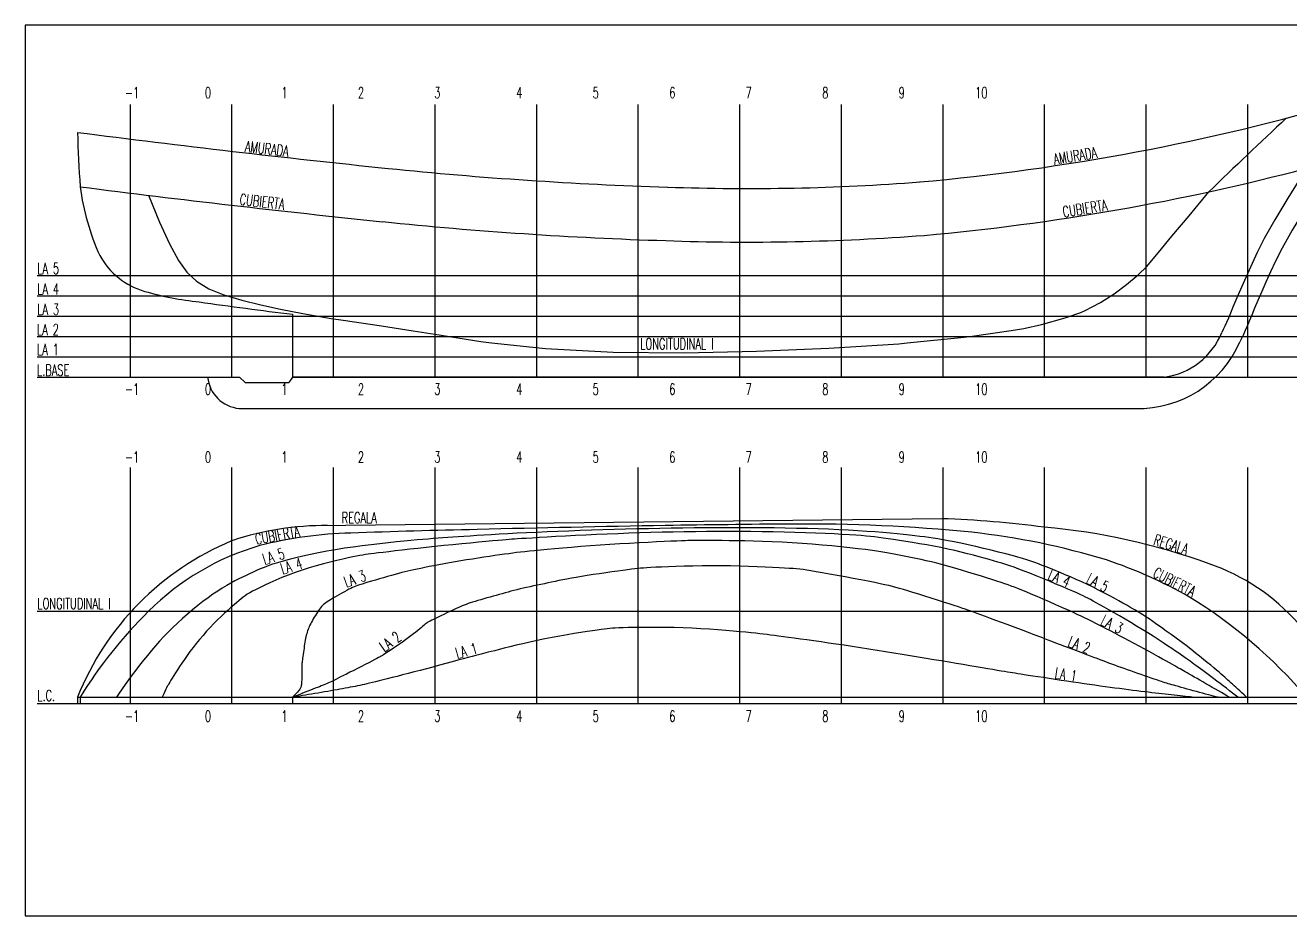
# Model space of a CAD drawing. Extents: x -8371 to 1970, y -1377 to 3442.
# Drawn here: x -8371 to -1525, y -1377 to 3442 of the extents above; entities that cross this region are included whole.
import ezdxf

# ---------------------------------------------------------------- set-up
doc = ezdxf.new("R2010")
doc.units = 0
doc.header["$LTSCALE"] = 25
doc.header["$MEASUREMENT"] = 0
doc.layers.get('0').update_dxf_attribs({"linetype": 'CONTINUOUS'})
for name, color, linetype in [('12', 4, 'CONTINUOUS'), ('15', 7, 'CONTINUOUS'), ('7', 7, 'CONTINUOUS'), ('9', 7, 'CONTINUOUS')]:
    doc.layers.add(name, color=color, linetype=linetype)
doc.styles.add('ROMANS', font='romans', dxfattribs={"width": 0.65})

msp = doc.modelspace()

# ---------------------------------------------------------------- linework, layer by layer
at = {"color": 7}
for p, q in [((-7803.7, 3013.7, -972.1), (-7803.7, 1538.4, -972.1)), ((-7253.7, 3013.7, -972.1), (-7253.7, 1538.4, -972.1)), ((-6703.7, 3013.7, -972.1), (-6703.7, 1538.4, -972.1)), ((-6153.7, 3013.7, -972.1), (-6153.7, 1538.4, -972.1)), ((-5603.7, 3013.7, -972.1), (-5603.7, 1538.4, -972.1)), ((-5053.7, 3013.7, -972.1), (-5053.7, 1538.4, -972.1)), ((-4503.7, 3013.7, -972.1), (-4503.7, 1538.4, -972.1)), ((-3953.7, 3013.7, -972.1), (-3953.7, 1538.4, -972.1)), ((-3403.7, 3013.7, -972.1), (-3403.7, 1538.4, -972.1)), ((-2853.7, 3013.7, -972.1), (-2853.7, 1538.4, -972.1)), ((-2303.7, 3013.7, -972.1), (-2303.7, 1538.4, -972.1)), ((-1753.7, 3013.7, -972.1), (-1753.7, 1538.4, -972.1)), ((-8306.4, 2088.4, 0), (-1205, 2088.4, 0)), ((-5206.8, 2088.4, 0), (-1433.7, 2088.4, 0)), ((-8306.4, 1978.4, 0), (-1205, 1978.4, 0)), ((-5206.8, 1978.4, 0), (-1433.7, 1978.4, 0)), ((-8306.4, 1868.4, 0), (-1205, 1868.4, 0)), ((-6923.7, 1878.4, 35.2), (-6923.7, 1538.4, 35)), ((-5206.8, 1868.4, 0), (-1433.7, 1868.4, 0)), ((-8306.4, 1758.4, 0), (-1205, 1758.4, 0)), ((-5206.8, 1758.4, 0), (-1433.7, 1758.4, 0)), ((-8306.4, 1648.4, 0), (-1205, 1648.4, 0)), ((-5206.8, 1648.4, 0), (-1433.7, 1648.4, 0)), ((-8306.4, 1538.4, 0), (-7211.4, 1538.4, 0)), ((-7181.4, 1508.4, 0), (-6944.7, 1508.4, 0)), ((-6923.7, 1538.4, 0), (-1205, 1538.4, 0)), ((-7213.5, 1368.4, 0), (-2330.2, 1368.4, 0)), ((-7803.7, 1049.3), (-7803.7, -229.2)), ((-7253.7, 1049.3), (-7253.7, -229.2)), ((-6703.7, 1049.3), (-6703.7, -229.2)), ((-6153.7, 1049.3), (-6153.7, -229.2)), ((-5603.7, 1049.3), (-5603.7, -229.2)), ((-5053.7, 1049.3), (-5053.7, -229.2)), ((-4503.7, 1049.3), (-4503.7, -229.2)), ((-3953.7, 1049.3), (-3953.7, -229.2)), ((-3403.7, 1049.3), (-3403.7, -229.2)), ((-2853.7, 1049.3), (-2853.7, -229.2)), ((-2303.7, 1049.3), (-2303.7, -229.2)), ((-1753.7, 1049.3), (-1753.7, -229.2)), ((-8306.4, 270.8), (-996, 270.8)), ((-8088.2, -194.2), (-996, -194.2)), ((-8306.4, -229.2), (-996, -229.2))]:
    msp.add_line(p, q, dxfattribs=at)
for centre, radius, start, end in [((-6798.4, 2729.6, 35.2), 1285.4, 187.20228, 204.53653), ((-7611.2, 2394.1, 35.2), 408, 209.08278, 253.85903), ((-7252.7, 3654.4, 35.2), 1718.3, 254.05795, 264.08476), ((-3910.1, 26648.2, 35.2), 24952.5, 261.89108, 263.06321), ((-2253.8, 1924.6, 35), 389.4, 277.40051, 338.0299)]:
    msp.add_arc(centre, radius, start, end, dxfattribs=at)
at = {"layer": '12', "color": 7}
for p, q in [((-7211.4, 1538.4, 0), (-7181.4, 1508.4, 0)), ((-6923.7, 1538.4, 35), (-6944.7, 1508.4, 35)), ((-3407.9, 771.9), (-6798.7, 733.7)), ((-8088.2, -194.2, 35.2), (-8088.2, -229.2, 35.2)), ((-8073.7, -194.1, 1030), (-8073.7, -229.2)), ((-6923.7, -194.2, 35), (-6923.7, -229.2, 35))]:
    msp.add_line(p, q, dxfattribs=at)
msp.add_lwpolyline([(-8371.1, -1377), (1970, -1377), (1970, 3442.3), (-8371.1, 3442.3)], close=True, dxfattribs=at)
at = {"layer": '12', "color": 7, "elevation": 500}
msp.add_lwpolyline([(-7703.2, 2522.5), (-7644.7, 2377.2), (-7591, 2259.8), (-7541.7, 2169.5), (-7496.2, 2105.3), (-7444.6, 2057.4), (-7378.1, 2016.7), (-7296.5, 1982.7), (-7199.4, 1954.6), (-7095.8, 1929.6), (-6989.2, 1905.6), (-6867.6, 1881.8), (-6715, 1856.2), (-6649.9, 1845.6), (-6442.5, 1816.3), (-6271.4, 1788.6), (-6153.6, 1771.2), (-5904.1, 1731), (-5846, 1724.2), (-5555.1, 1693), (-5187.5, 1673.5), (-4803.9, 1670.4), (-4411.2, 1678.4), (-4151.3, 1689), (-4020, 1694.4), (-3642, 1719), (-3595.3, 1723.2), (-3287.2, 1753.5), (-3256.6, 1757.5), (-3033.4, 1789.7), (-2963.9, 1801.3), (-2869.3, 1822.2), (-2741.2, 1858.1), (-2655.6, 1887.6), (-2631.8, 1898.2), (-2549.5, 1941.8), (-2474.8, 1989.1), (-2407.7, 2038.9), (-2346.1, 2091.4), (-2298.1, 2137.7), (-2290.3, 2146.6), (-2235, 2212.9), (-2162.1, 2300.7), (-2069.9, 2411.7), (-1962.4, 2541.1)], dxfattribs=at)
at = {"layer": '12', "color": 7}
for centre, radius, start, end in [((-4606.7, 14678.5, 35.2), 12132.1, 275.09609, 286.28355), ((19083.7, -19189.5), 30251.5, 132.98756, 134.08332), ((303.3, 67953.6, 35.2), 65629.6, 262.654032, 264.131568), ((-3283, 2951.6, 35.2), 4806, 181.06081, 184.57356), ((-4224.6, 23936, 35.2), 21379.7, 264.14108, 268.20611), ((-4606.7, 14678.5, 35.2), 12422.1, 275.09609, 284.7993), ((303.3, 67953.6, 35.2), 65919.6, 262.699215, 264.131568), ((-4457.3, 14741.5, 35.2), 12182.6, 267.95221, 274.38664), ((-4224.6, 23936, 35.2), 21669.7, 264.14108, 268.20611), ((-4457.3, 14741.5, 35.2), 12472.6, 267.95221, 274.38664), ((-2344.2, 1967.2, 35), 598.9, 268.66822, 336.60448), ((-7194.2, 1558.6, 0), 191.1, 186.05063, 264.20113), ((-3615, -5066.2), 5841.8, 82.51153, 87.96837), ((-6748.8, -855.9), 1590.4, 89.49413, 108.25485), ((-6548.6, -1549.6, 911.9), 2244.7, 91.54862, 104.25484), ((-4615.2, -58163.6, 731.7), 58891.5, 91.273217, 91.940352), ((-2389.4, -145403.8, 731.7), 146160, 90.986465, 91.385629), ((-3610.5, -78478.4, 731.7), 79223.6, 90.445164, 90.936795), ((-4147.4, -8307.9, 731.7), 9051, 84.28738, 90.49792), ((-3677.5, -3251.5, 731.7), 3973.1, 73.02452, 83.7718), ((-3159.1, -2763.4), 3502.5, 69.98373, 84.99718), ((-6666, -762.5, 35.2), 1531.5, 112.56545, 158.22018), ((-6716.8, -713.4, 1030), 1393.4, 106.01946, 135.06672), ((-6819.2, -434.9, 35.2), 1170.4, 111.43873, 111.79396), ((-3286, -1775.3, 984.5), 2447.5, 60.14803, 71.6989), ((-2328, -541.6), 1130.6, 41.37368, 71.0178), ((-3448.9, -1911, 1130), 2647.3, 40.42705, 58.55218), ((-6003.8, -1463.8, 1030), 2428.3, 134.413, 148.47376)]:
    msp.add_arc(centre, radius, start, end, dxfattribs=at)
at = {"layer": '15', "color": 7, "extrusion": (1, 0, 0), "elevation": -7253.7}
msp.add_lwpolyline([(1538.4, -972.1), (1538.4, 972.1)], dxfattribs=at)
at = {"layer": '7', "color": 7, "elevation": 35}
for points in [[(-996, 3159.1), (-1435.5, 2458.6), (-1510.6, 2334.1), (-1566, 2236.6), (-1602.1, 2165.6), (-1628.6, 2107.6), (-1653.6, 2052), (-1676.2, 2000.8), (-1696.6, 1953.6), (-1714.8, 1910.9), (-1730.6, 1873.5), (-1744.1, 1841.5), (-1755.3, 1814.7), (-1765.6, 1790.6), (-1775.7, 1767.9), (-1785.6, 1747), (-1794.5, 1729.4)], [(-1205, 3033), (-1529.2, 2516.2), (-1605.6, 2389.7), (-1662.9, 2288.7), (-1701.2, 2213.4), (-1728.8, 2153), (-1754.1, 2096.8), (-1777, 2044.8), (-1797.7, 1996.9), (-1816, 1953.9), (-1831.9, 1916.3), (-1845.5, 1884.2), (-1856.7, 1857.4), (-1866.4, 1834.5), (-1875.7, 1813.8), (-1884.4, 1795.3), (-1892.7, 1778.9)]]:
    msp.add_lwpolyline(points, dxfattribs=at)
at = {"layer": '7', "color": 7, "extrusion": (0, -1, 0)}
for points, elevation in [([(-2203.7, 35), (-2232.7, 35), (-2319.2, 35), (-2460.9, 35), (-2654.4, 35), (-2894.9, 35), (-3176.5, 35), (-3492.3, 35), (-3834.4, 35), (-4194.5, 35), (-4563.7, 35), (-4932.9, 35), (-5293, 35), (-5635.1, 35), (-5950.9, 35), (-6232.5, 35), (-6473, 35), (-6666.5, 35), (-6808.2, 35), (-6894.6, 35), (-6923.7, 35)], -1538.4), ([(-8073.7, 1030), (-8045.2, 878.6), (-8009.9, 754.4), (-7967.7, 657.3), (-7918.7, 587.5), (-7862.1, 536.2), (-7797.4, 495), (-7724.6, 463.7), (-7643.7, 442.5), (-7552.1, 426.1), (-7447.4, 409.4), (-7329.6, 392.3), (-7198.7, 375), (-7078.4, 359.7), (-6992.4, 348.7), (-6940.9, 342.2), (-6923.7, 340), (-6923.7, 318.7), (-6923.7, 255), (-6923.7, 148.7), (-6923.7, 0)], 194.1)]:
    msp.add_lwpolyline(points, dxfattribs=dict(at, elevation=elevation))
at = {"layer": '9', "color": 7}
for points in [[(-1757.8, -194.2), (-1770.8, -182.1), (-1783, -170.7), (-1794.5, -160.1), (-1805.4, -150.1), (-1815.6, -140.8), (-1825.3, -132.1), (-1834.3, -123.9), (-1842.9, -116.1), (-1851.1, -108.7), (-1859.1, -101.5), (-1867.3, -94.3), (-1875.8, -86.7), (-1885.1, -78.5), (-1895.5, -69.5), (-1907.1, -59.5), (-1920.4, -48.3), (-1935.6, -35.5), (-1952.5, -21.4), (-1971.2, -6), (-1991.5, 10.5), (-2013.2, 27.9), (-2036.3, 46.2), (-2060.7, 65.2), (-2086.2, 84.8), (-2112.6, 104.7), (-2139.7, 124.8), (-2166.8, 144.6), (-2193.4, 163.9), (-2219.2, 182.3), (-2243.6, 199.6), (-2266.2, 215.3), (-2286.4, 229.2), (-2303.9, 241.1), (-2319.4, 251.3), (-2333.5, 260.2), (-2346.8, 268.4), (-2360.2, 276.4), (-2374.2, 284.5), (-2389.7, 293.3), (-2407.4, 303.2), (-2427.6, 314.5), (-2450.4, 327.2), (-2475.4, 340.9), (-2502.1, 355.3), (-2530.3, 370.3), (-2559.6, 385.5), (-2589.7, 400.7), (-2620.2, 415.5), (-2650.7, 429.8), (-2681.1, 443.5), (-2711, 456.5), (-2740.2, 468.8), (-2768.3, 480.5), (-2795.2, 491.3), (-2820.5, 501.4), (-2843.9, 510.7), (-2865.4, 519.1), (-2885.7, 526.9), (-2905.5, 534.3), (-2925.8, 541.4), (-2947.3, 548.5), (-2970.9, 555.9), (-2997.5, 563.6), (-3027.8, 572), (-3062.4, 581.1), (-3100.6, 590.8), (-3141.1, 600.8), (-3183, 610.8), (-3225.1, 620.6), (-3266.4, 630), (-3305.6, 638.6), (-3341.8, 646.3), (-3374.1, 652.7), (-3403.1, 658.1), (-3429.6, 662.6), (-3454.4, 666.4), (-3478.5, 669.8), (-3502.6, 672.8), (-3527.7, 675.7), (-3554.6, 678.8), (-3583.9, 682), (-3615.8, 685.5), (-3650.4, 689.1), (-3687.6, 692.7), (-3727.5, 696.4), (-3770.1, 699.9), (-3815.3, 703.3), (-3863.1, 706.5), (-3913.6, 709.4), (-3966.5, 712), (-4021.5, 714.3), (-4078.2, 716.3), (-4136.5, 718.1), (-4195.8, 719.5), (-4256.1, 720.7), (-4317, 721.6), (-4378.1, 722.3), (-4439.5, 722.7), (-4501.1, 722.8), (-4562.9, 722.8), (-4624.8, 722.5), (-4686.9, 722.1), (-4749, 721.5), (-4811.1, 720.7), (-4873.3, 719.8), (-4935.4, 718.8), (-4997.5, 717.6), (-5059.5, 716.2), (-5121.4, 714.7), (-5183.1, 713.1), (-5244.7, 711.3), (-5306, 709.3), (-5367.1, 707.2), (-5427.6, 705), (-5487.1, 702.7), (-5545.3, 700.2), (-5601.9, 697.7), (-5656.5, 695.2), (-5708.6, 692.7), (-5758.1, 690.1), (-5804.5, 687.6), (-5848.1, 685.1), (-5888.8, 682.7), (-5927, 680.3), (-5962.6, 678.1), (-5996, 675.8), (-6027.2, 673.7), (-6056.4, 671.7), (-6083.8, 669.8), (-6110.1, 667.9), (-6135.9, 666), (-6162, 664), (-6189.1, 661.8), (-6217.9, 659.4), (-6249, 656.7), (-6283.2, 653.6), (-6320.9, 650), (-6361.9, 646), (-6405.5, 641.6), (-6451.2, 636.6), (-6498.4, 631.1), (-6546.6, 625.1), (-6595.1, 618.5), (-6643.5, 611.4), (-6691.2, 603.8), (-6737.8, 595.7), (-6783, 587.2), (-6826.4, 578.4), (-6867.7, 569.5), (-6906.6, 560.4), (-6942.7, 551.4), (-6975.6, 542.4), (-7005.3, 533.7), (-7031.9, 525.1), (-7056.1, 516.6), (-7078.3, 508.1), (-7098.9, 499.7), (-7118.4, 491.2), (-7137.4, 482.6), (-7156.2, 473.8), (-7175.4, 464.9), (-7195.1, 455.6), (-7215.3, 445.6), (-7236.3, 434.9), (-7258, 423.2), (-7280.7, 410.3), (-7304.3, 396), (-7329, 380.1), (-7354.9, 362.5), (-7381.7, 343.3), (-7409.2, 322.8), (-7437, 301.1), (-7465, 278.4), (-7492.7, 255), (-7520, 231.1), (-7546.6, 206.9), (-7572.2, 182.5), (-7596.9, 158), (-7620.8, 133.3), (-7643.9, 108.4), (-7666.4, 83.2), (-7688.4, 57.8), (-7710, 32), (-7731.2, 5.9), (-7752.2, -20.6), (-7772.7, -47.2), (-7792.7, -73.7), (-7811.8, -99.7), (-7830.1, -125.1), (-7847.2, -149.4), (-7863, -172.5), (-7877.3, -194.1)], [(-1805.6, -194.2), (-1819.3, -183.4), (-1834.4, -171.7), (-1850.4, -159.2), (-1867.2, -146.2), (-1884.4, -133), (-1901.8, -119.8), (-1918.9, -106.7), (-1935.6, -94.1), (-1951.6, -82.1), (-1966.9, -70.8), (-1981.4, -60), (-1995.2, -49.9), (-2008.3, -40.3), (-2020.7, -31.2), (-2032.4, -22.7), (-2043.4, -14.7), (-2053.8, -7), (-2064, 0.4), (-2074.3, 7.8), (-2085.2, 15.7), (-2097.2, 24.1), (-2110.6, 33.4), (-2125.8, 43.8), (-2143.2, 55.7), (-2163.3, 69.1), (-2185.7, 84), (-2210.2, 100.1), (-2236.5, 117.3), (-2264.4, 135.1), (-2293.4, 153.5), (-2323.5, 172.2), (-2354.1, 190.9), (-2385.1, 209.5), (-2416, 227.7), (-2446.3, 245.3), (-2475.6, 262), (-2503.2, 277.7), (-2528.9, 292.1), (-2552.1, 305.1), (-2572.3, 316.4), (-2589.3, 325.8), (-2604, 333.9), (-2617.2, 340.9), (-2630.2, 347.6), (-2643.9, 354.3), (-2659.4, 361.5), (-2677.7, 369.7), (-2699.8, 379.5), (-2726.6, 391.1), (-2757.2, 404.2), (-2790.6, 418.3), (-2825.7, 433.1), (-2861.6, 448), (-2897.1, 462.5), (-2931.1, 476.2), (-2962.7, 488.7), (-2991, 499.4), (-3016.5, 508.8), (-3040, 516.9), (-3062.1, 524.2), (-3083.7, 530.9), (-3105.3, 537.4), (-3127.9, 543.8), (-3152, 550.6), (-3178.4, 557.9), (-3206.9, 565.6), (-3237.3, 573.8), (-3269.6, 582.1), (-3303.5, 590.5), (-3338.8, 599), (-3375.3, 607.2), (-3412.9, 615.2), (-3451.4, 622.7), (-3490.1, 629.9), (-3528.7, 636.6), (-3566.5, 642.8), (-3603, 648.6), (-3637.7, 653.9), (-3670.1, 658.7), (-3699.5, 662.9), (-3725.7, 666.6), (-3749.6, 669.9), (-3772.4, 672.8), (-3795.1, 675.4), (-3818.8, 677.8), (-3844.8, 680), (-3874.2, 682.2), (-3908, 684.4), (-3947.2, 686.7), (-3991.3, 689), (-4039.7, 691.3), (-4091.7, 693.5), (-4146.6, 695.6), (-4203.7, 697.5), (-4262.4, 699.2), (-4321.9, 700.5), (-4381.8, 701.6), (-4441.8, 702.3), (-4501.9, 702.7), (-4562.1, 702.8), (-4622.4, 702.6), (-4682.7, 702.1), (-4743, 701.4), (-4803.3, 700.5), (-4863.4, 699.4), (-4923.5, 698), (-4983.4, 696.5), (-5043, 694.7), (-5102.4, 692.8), (-5161.5, 690.6), (-5220.1, 688.3), (-5278.4, 685.8), (-5336, 683.1), (-5392.3, 680.3), (-5446.6, 677.4), (-5498, 674.6), (-5545.8, 672), (-5589.1, 669.5), (-5627.1, 667.3), (-5659.1, 665.4), (-5684.7, 663.9), (-5705.1, 662.7), (-5721.9, 661.7), (-5736.9, 660.6), (-5751.7, 659.5), (-5768, 658.2), (-5787.3, 656.5), (-5811.5, 654.3), (-5841.7, 651.4), (-5877.4, 648.1), (-5917.6, 644.3), (-5961.3, 640.1), (-6007.7, 635.5), (-6055.8, 630.8), (-6104.5, 625.9), (-6153, 620.9), (-6200.3, 615.9), (-6246, 610.9), (-6289.6, 606.1), (-6330.6, 601.6), (-6368.6, 597.2), (-6403.1, 593.3), (-6433.7, 589.7), (-6460, 586.6), (-6481.7, 584.1), (-6499.8, 581.8), (-6515.4, 579.8), (-6529.8, 577.6), (-6544.1, 575.3), (-6559.4, 572.4), (-6577, 568.9), (-6598, 564.6), (-6623.4, 559.2), (-6652.6, 552.8), (-6685.1, 545.4), (-6720.2, 537), (-6757.2, 527.6), (-6795.3, 517.2), (-6834, 505.9), (-6872.6, 493.7), (-6910.4, 480.6), (-6947, 467), (-6982, 453), (-7015.2, 439), (-7046.1, 425.3), (-7074.3, 412.2), (-7099.7, 399.9), (-7121.7, 388.9), (-7140.2, 379.1), (-7155.7, 370.5), (-7169, 362.5), (-7180.7, 354.8), (-7191.5, 346.9), (-7202.2, 338.6), (-7213.4, 329.3), (-7225.9, 318.7), (-7240.1, 306.4), (-7256, 292.6), (-7273.2, 277.3), (-7291.6, 260.7), (-7310.7, 242.9), (-7330.4, 224), (-7350.3, 204.2), (-7370.1, 183.5), (-7389.7, 162.3), (-7408.8, 140.5), (-7427.4, 118.4), (-7445.4, 96.2), (-7462.8, 74.2), (-7479.3, 52.4), (-7495, 31), (-7509.8, 10.4), (-7523.5, -9.4), (-7536.1, -28.2), (-7547.7, -45.9), (-7558.2, -62.3), (-7567.6, -77.3), (-7575.9, -90.8), (-7583.1, -102.7), (-7589.1, -112.8), (-7594, -121.1), (-7598.2, -128.4), (-7602, -135.3), (-7605.9, -142.8), (-7610.2, -151.6), (-7615.3, -162.6), (-7621.7, -176.4), (-7629.8, -194.1)], [(-1852.1, -194.2), (-1865, -186.8), (-1879.2, -178.6), (-1894.4, -169.8), (-1910.5, -160.5), (-1927.1, -150.9), (-1944.1, -141.2), (-1961.2, -131.3), (-1978.1, -121.6), (-1994.8, -112), (-2010.9, -102.7), (-2026.5, -93.8), (-2041.3, -85.3), (-2055.3, -77.3), (-2068.4, -69.8), (-2080.3, -63), (-2091.1, -56.8), (-2100.6, -51.3), (-2109.4, -46.2), (-2117.9, -41.4), (-2126.6, -36.3), (-2136.2, -30.9), (-2147.1, -24.7), (-2159.8, -17.6), (-2174.9, -9.1), (-2192.7, 0.9), (-2213.1, 12.3), (-2235.6, 24.8), (-2259.9, 38.2), (-2285.4, 52.3), (-2312, 66.8), (-2339.1, 81.5), (-2366.4, 96.2), (-2393.6, 110.7), (-2420.2, 124.8), (-2446.2, 138.5), (-2471.3, 151.6), (-2495.2, 164), (-2517.6, 175.7), (-2538.4, 186.4), (-2557.3, 196.2), (-2574.3, 204.9), (-2589.8, 212.9), (-2604.9, 220.5), (-2620.1, 228.1), (-2636.4, 236), (-2654.5, 244.6), (-2675.1, 254.1), (-2699.2, 265.1), (-2727.2, 277.7), (-2758.3, 291.5), (-2791.5, 306.1), (-2825.7, 321.1), (-2859.9, 336), (-2893, 350.3), (-2924, 363.6), (-2951.9, 375.3), (-2975.8, 385.3), (-2996.6, 393.7), (-3015.2, 400.9), (-3032.5, 407.4), (-3049.7, 413.5), (-3067.8, 419.6), (-3087.7, 426.2), (-3110.4, 433.6), (-3136.8, 442.1), (-3166.3, 451.6), (-3198.3, 461.7), (-3232.1, 472.3), (-3267, 483.1), (-3302.2, 493.7), (-3337.2, 504), (-3371.2, 513.6), (-3403.6, 522.3), (-3434.5, 530.3), (-3464.3, 537.5), (-3493, 544.2), (-3520.9, 550.4), (-3548.4, 556.2), (-3575.5, 561.8), (-3602.5, 567.2), (-3629.8, 572.6), (-3657.6, 578), (-3686.6, 583.3), (-3717, 588.6), (-3749.3, 593.9), (-3784.1, 599.1), (-3821.7, 604.3), (-3862.6, 609.5), (-3907, 614.7), (-3954.6, 619.7), (-4004.7, 624.6), (-4056.8, 629.2), (-4110.3, 633.6), (-4164.7, 637.6), (-4219.3, 641.1), (-4273.5, 644.1), (-4326.8, 646.6), (-4378.6, 648.6), (-4428.4, 650.1), (-4475.7, 651.3), (-4519.9, 652.2), (-4560.5, 652.8), (-4597, 653.2), (-4628.7, 653.4), (-4655.4, 653.7), (-4677.5, 653.8), (-4695.5, 653.9), (-4710, 654), (-4721.5, 654.1), (-4730.7, 654.1), (-4738, 654.1), (-4744.2, 654.1), (-4749.7, 654.1), (-4755.5, 654), (-4762.3, 653.9), (-4771.1, 653.7), (-4782.8, 653.3), (-4798.1, 652.7), (-4818, 651.9), (-4843.4, 650.9), (-4874.8, 649.5), (-4911.8, 647.9), (-4953.5, 645.9), (-4999.1, 643.7), (-5047.9, 641.2), (-5099, 638.4), (-5151.7, 635.3), (-5205.1, 632), (-5258.6, 628.3), (-5311.4, 624.5), (-5362.9, 620.6), (-5412.7, 616.6), (-5460, 612.7), (-5504.3, 608.8), (-5545, 605.2), (-5581.5, 601.8), (-5613.4, 598.7), (-5641.4, 595.9), (-5666.4, 593.2), (-5689.2, 590.6), (-5710.7, 588), (-5731.9, 585.3), (-5753.6, 582.4), (-5776.7, 579.2), (-5801.8, 575.7), (-5828.9, 571.8), (-5857.6, 567.6), (-5887.5, 563.2), (-5918.3, 558.5), (-5949.7, 553.6), (-5981.3, 548.6), (-6012.7, 543.4), (-6043.6, 538.1), (-6073.8, 532.8), (-6103.1, 527.5), (-6131.3, 522.2), (-6158.2, 517.1), (-6183.6, 512.2), (-6207.2, 507.5), (-6228.9, 503.1), (-6248.6, 499), (-6266.7, 495.2), (-6283.6, 491.5), (-6299.8, 487.7), (-6315.9, 483.9), (-6332.3, 479.8), (-6349.5, 475.3), (-6368, 470.3), (-6388.1, 464.7), (-6409.5, 458.7), (-6431.6, 452.4), (-6453.9, 446), (-6475.7, 439.6), (-6496.5, 433.5), (-6515.9, 427.7), (-6533.1, 422.6), (-6547.9, 418.1), (-6560.6, 414.1), (-6571.6, 410.4), (-6581.4, 406.9), (-6590.7, 403.2), (-6599.7, 399.2), (-6609.2, 394.7), (-6619.4, 389.5), (-6630.9, 383.4), (-6643.3, 376.6), (-6656.4, 369.2), (-6669.7, 361.6), (-6683, 353.9), (-6695.8, 346.3), (-6707.9, 339.2), (-6718.8, 332.6), (-6728.3, 326.7), (-6736.6, 321.4), (-6743.8, 316.5), (-6750.2, 311.8), (-6756, 307), (-6761.5, 301.9), (-6766.7, 296.3), (-6772, 290), (-6777.5, 282.8), (-6783.2, 274.9), (-6789, 266.3), (-6794.8, 257.4), (-6800.6, 248.2), (-6806.2, 238.9), (-6811.6, 229.7), (-6816.7, 220.8), (-6821.4, 212.2), (-6825.7, 204.1), (-6829.7, 196.2), (-6833.3, 188.4), (-6836.7, 180.8), (-6839.7, 173.2), (-6842.5, 165.5), (-6845.1, 157.6), (-6847.4, 149.5), (-6849.6, 141), (-6851.5, 132.3), (-6853.4, 123.2), (-6855.2, 113.8), (-6856.9, 103.9), (-6858.5, 93.6), (-6860.2, 82.9), (-6861.9, 71.6), (-6863.6, 60.2), (-6865.2, 48.7), (-6866.8, 37.5), (-6868.2, 26.8), (-6869.6, 16.7), (-6870.8, 7.7), (-6871.8, -0.2), (-6872.5, -6.7), (-6873.1, -12), (-6873.5, -16.6), (-6873.8, -20.7), (-6874, -24.6), (-6874.1, -28.7), (-6874.1, -33.2), (-6874.1, -38.6), (-6874.1, -45), (-6874.1, -52.3), (-6874.1, -60.3), (-6874.2, -68.7), (-6874.2, -77.4), (-6874.3, -85.9), (-6874.4, -94.2), (-6874.5, -102), (-6874.7, -109), (-6874.9, -115.4), (-6875.3, -121.2), (-6875.8, -126.5), (-6876.5, -131.3), (-6877.4, -135.7), (-6878.6, -139.8), (-6880.1, -143.7), (-6882, -147.4), (-6884.5, -151.3), (-6887.7, -155.6), (-6892, -160.6), (-6897.5, -166.7), (-6904.5, -174.1), (-6913.1, -183.2), (-6923.7, -194.1)], [(-1912.4, -194.2), (-1923.9, -191.5), (-1936.5, -188.3), (-1950.3, -184.9), (-1964.9, -181.2), (-1980.3, -177.2), (-1996.3, -173), (-2012.8, -168.6), (-2029.6, -164.1), (-2046.6, -159.5), (-2063.6, -154.8), (-2080.3, -150.2), (-2096.6, -145.7), (-2112.2, -141.3), (-2127, -137.1), (-2140.6, -133.3), (-2152.8, -129.8), (-2163.6, -126.7), (-2173.3, -123.9), (-2182.3, -121.3), (-2190.9, -118.6), (-2199.7, -115.9), (-2209.1, -112.9), (-2219.4, -109.6), (-2231.1, -105.7), (-2244.4, -101.2), (-2259.4, -96.1), (-2275.6, -90.6), (-2292.8, -84.7), (-2310.7, -78.4), (-2329.2, -72), (-2347.8, -65.5), (-2366.4, -59), (-2384.7, -52.5), (-2402.6, -46.2), (-2420.3, -39.9), (-2437.6, -33.6), (-2454.6, -27.5), (-2471.4, -21.4), (-2487.8, -15.4), (-2503.9, -9.4), (-2519.7, -3.5), (-2535.5, 2.4), (-2551.5, 8.4), (-2568.1, 14.7), (-2585.4, 21.2), (-2603.7, 28.2), (-2623.4, 35.6), (-2644.6, 43.7), (-2667.5, 52.3), (-2691.7, 61.5), (-2716.7, 70.9), (-2741.8, 80.4), (-2766.6, 89.8), (-2790.5, 98.8), (-2812.9, 107.3), (-2833.3, 115), (-2851.4, 121.9), (-2867.6, 128.2), (-2882.9, 134.1), (-2897.9, 139.8), (-2913.5, 145.8), (-2930.5, 152.3), (-2949.5, 159.4), (-2971.4, 167.7), (-2996.8, 177.1), (-3024.8, 187.6), (-3054.6, 198.6), (-3085.2, 209.9), (-3115.7, 221.2), (-3145.1, 232.1), (-3172.4, 242.2), (-3196.8, 251.2), (-3217.6, 258.9), (-3235.4, 265.5), (-3251.5, 271.4), (-3266.8, 276.9), (-3282.4, 282.3), (-3299.3, 288), (-3318.7, 294.4), (-3341.6, 301.9), (-3368.7, 310.6), (-3399.2, 320.3), (-3432.1, 330.7), (-3466.2, 341.4), (-3500.4, 352.1), (-3533.6, 362.5), (-3564.8, 372.2), (-3592.7, 380.8), (-3616.7, 388.2), (-3637.7, 394.5), (-3657, 400), (-3675.7, 405), (-3695.3, 409.8), (-3716.9, 414.7), (-3741.9, 420), (-3771.6, 426), (-3806.7, 432.9), (-3846.1, 440.4), (-3888.5, 448.4), (-3932.1, 456.5), (-3975.6, 464.6), (-4017.3, 472.1), (-4055.7, 479), (-4089.3, 485), (-4117.1, 489.7), (-4140, 493.4), (-4159.6, 496.3), (-4177.3, 498.5), (-4194.6, 500.2), (-4213.1, 501.6), (-4234.2, 502.9), (-4259.4, 504.4), (-4289.8, 506.1), (-4325.2, 507.9), (-4364.9, 509.9), (-4408.2, 511.8), (-4454.4, 513.5), (-4502.9, 515), (-4553, 516.1), (-4604.1, 516.8), (-4655.4, 516.8), (-4706.2, 516.4), (-4755.8, 515.5), (-4803.3, 514.4), (-4848, 513), (-4889.1, 511.5), (-4925.9, 510), (-4957.5, 508.6), (-4983.6, 507.3), (-5005.1, 506.1), (-5023.3, 504.9), (-5039.4, 503.5), (-5054.8, 501.9), (-5070.8, 500.1), (-5088.7, 497.8), (-5109.7, 495), (-5134.8, 491.6), (-5163.4, 487.7), (-5194.7, 483.4), (-5227.7, 478.8), (-5261.6, 474), (-5295.4, 469), (-5328.3, 464.1), (-5359.3, 459.1), (-5387.8, 454.4), (-5413.9, 449.7), (-5438, 445.3), (-5460.4, 440.9), (-5481.5, 436.6), (-5501.7, 432.4), (-5521.4, 428.2), (-5540.8, 424.1), (-5560.3, 420), (-5579.9, 416), (-5599.4, 411.9), (-5618.7, 407.8), (-5637.8, 403.8), (-5656.5, 399.7), (-5674.7, 395.6), (-5692.3, 391.5), (-5709.2, 387.3), (-5725.6, 383.1), (-5741.6, 378.9), (-5757.3, 374.6), (-5772.9, 370.2), (-5788.6, 365.8), (-5804.5, 361.3), (-5820.7, 356.7), (-5837.4, 352.1), (-5854.4, 347.4), (-5871.5, 342.7), (-5888.4, 338), (-5904.8, 333.3), (-5920.7, 328.8), (-5935.6, 324.4), (-5949.4, 320.2), (-5962, 316.1), (-5973.6, 312.2), (-5984.5, 308.2), (-5995.2, 304), (-6006, 299.6), (-6017.1, 294.7), (-6029.1, 289.3), (-6042.3, 283.3), (-6056.8, 276.5), (-6072.3, 269.2), (-6088.4, 261.5), (-6104.6, 253.8), (-6120.4, 246.2), (-6135.4, 239), (-6149.1, 232.4), (-6160.9, 226.7), (-6170.7, 221.9), (-6178.6, 217.9), (-6185.1, 214.5), (-6190.6, 211.3), (-6195.5, 208.1), (-6200.4, 204.7), (-6205.5, 200.7), (-6211.3, 196), (-6218.2, 190.3), (-6226.3, 183.5), (-6235.4, 175.9), (-6245.7, 167.5), (-6257, 158.3), (-6269.4, 148.5), (-6282.9, 138.1), (-6297.4, 127.2), (-6312.8, 115.9), (-6328.9, 104.4), (-6345.1, 93), (-6361.1, 81.9), (-6376.5, 71.4), (-6390.9, 61.7), (-6403.8, 53), (-6414.8, 45.7), (-6423.7, 39.8), (-6431.1, 35.1), (-6437.5, 31.1), (-6443.6, 27.5), (-6450.2, 23.9), (-6457.9, 19.8), (-6467.4, 15), (-6479.3, 8.9), (-6494.1, 1.4), (-6511.5, -7.5), (-6530.7, -17.2), (-6551.1, -27.6), (-6572, -38.3), (-6592.9, -49), (-6613, -59.2), (-6631.7, -68.8), (-6648.6, -77.4), (-6663.6, -85), (-6677.2, -91.8), (-6689.4, -98), (-6700.5, -103.5), (-6710.9, -108.5), (-6720.7, -113.1), (-6730.1, -117.4), (-6739.4, -121.5), (-6748.8, -125.5), (-6758.4, -129.4), (-6768.2, -133.4), (-6778.6, -137.5), (-6789.5, -141.8), (-6801.1, -146.3), (-6813.6, -151.2), (-6827, -156.4), (-6841.1, -162), (-6855.7, -167.7), (-6870.3, -173.4), (-6884.7, -179), (-6898.6, -184.5), (-6911.7, -189.6), (-6923.7, -194.2)], [(-2052, -194.2), (-2063.2, -193.1), (-2075.5, -191.8), (-2088.9, -190.4), (-2103.1, -188.9), (-2118.1, -187.3), (-2133.7, -185.6), (-2149.7, -183.9), (-2166.1, -182.1), (-2182.6, -180.3), (-2199.4, -178.4), (-2216.6, -176.4), (-2234.2, -174.4), (-2252.2, -172.3), (-2270.8, -170.1), (-2290.1, -167.8), (-2310, -165.4), (-2330.8, -162.8), (-2352.3, -160.2), (-2374.5, -157.4), (-2397.6, -154.4), (-2421.4, -151.3), (-2445.9, -148.1), (-2471.2, -144.8), (-2497.2, -141.2), (-2524, -137.6), (-2551.5, -133.8), (-2579.6, -129.9), (-2608.5, -125.8), (-2638.1, -121.5), (-2668.3, -117.1), (-2699.2, -112.6), (-2730.8, -107.9), (-2763, -103.1), (-2795.3, -98.2), (-2827.2, -93.4), (-2858.2, -88.6), (-2887.8, -84.1), (-2915.4, -79.8), (-2940.5, -76), (-2962.6, -72.6), (-2981.4, -69.7), (-2997.5, -67.2), (-3011.8, -65), (-3025.2, -62.9), (-3038.4, -60.8), (-3052.5, -58.5), (-3068.2, -55.9), (-3086.5, -52.9), (-3107.9, -49.3), (-3132.5, -45.1), (-3159.9, -40.5), (-3189.9, -35.4), (-3222.2, -29.9), (-3256.6, -24.1), (-3292.8, -18), (-3330.5, -11.6), (-3369.5, -5), (-3409.7, 1.7), (-3450.9, 8.6), (-3493, 15.6), (-3535.9, 22.7), (-3579.6, 29.9), (-3623.8, 37.2), (-3668.5, 44.4), (-3713.5, 51.6), (-3758.6, 58.8), (-3803.8, 66), (-3848.6, 72.9), (-3893, 79.8), (-3936.8, 86.4), (-3979.7, 92.8), (-4021.5, 98.9), (-4062, 104.7), (-4101.1, 110.2), (-4138.4, 115.3), (-4173.9, 120.1), (-4207.1, 124.6), (-4238.1, 128.7), (-4266.4, 132.4), (-4291.9, 135.8), (-4314.6, 138.9), (-4335.3, 141.6), (-4354.8, 144.2), (-4374.1, 146.6), (-4394.3, 149), (-4416.2, 151.5), (-4440.7, 154.1), (-4469, 156.9), (-4501.5, 160), (-4538.1, 163.3), (-4578.1, 166.7), (-4621, 170.1), (-4666.1, 173.3), (-4712.8, 176.2), (-4760.7, 178.7), (-4809, 180.7), (-4857.2, 182.2), (-4904.6, 183), (-4950.6, 183.5), (-4994.4, 183.5), (-5035.4, 183.2), (-5072.8, 182.7), (-5106.1, 182.1), (-5134.5, 181.5), (-5157.6, 180.8), (-5176.5, 180.1), (-5192.4, 179.2), (-5206.7, 178), (-5220.6, 176.5), (-5235.6, 174.6), (-5252.9, 172.2), (-5273.7, 169.1), (-5299.2, 165.3), (-5328.9, 160.8), (-5362.2, 155.7), (-5398.4, 150), (-5436.9, 143.6), (-5476.9, 136.7), (-5517.7, 129.2), (-5558.8, 121.2), (-5599.5, 112.8), (-5639.1, 104), (-5677.3, 95.2), (-5713.6, 86.6), (-5747.4, 78.2), (-5778.3, 70.5), (-5805.7, 63.5), (-5829.1, 57.4), (-5848.4, 52.5), (-5864.4, 48.5), (-5878.1, 45), (-5890.6, 41.8), (-5903, 38.7), (-5916.4, 35.2), (-5931.9, 31.1), (-5950.6, 26.2), (-5973.2, 20.1), (-5999.5, 13.1), (-6028.8, 5.2), (-6060.5, -3.4), (-6093.9, -12.3), (-6128.4, -21.6), (-6163.5, -31), (-6198.4, -40.2), (-6232.6, -49.2), (-6265.9, -57.9), (-6298, -66.2), (-6328.7, -74.1), (-6357.9, -81.6), (-6385.3, -88.6), (-6410.8, -95), (-6434.1, -100.8), (-6455.1, -106.1), (-6474, -110.8), (-6491.2, -115), (-6506.8, -118.7), (-6521.3, -122.1), (-6534.8, -125.3), (-6547.8, -128.1), (-6560.4, -130.8), (-6572.9, -133.5), (-6585.5, -136), (-6598.3, -138.5), (-6611.3, -140.9), (-6624.6, -143.4), (-6638.4, -145.9), (-6652.7, -148.5), (-6667.7, -151.2), (-6683.3, -153.9), (-6699.6, -156.8), (-6716.3, -159.7), (-6733.5, -162.7), (-6750.9, -165.7), (-6768.4, -168.7), (-6786, -171.7), (-6803.4, -174.7), (-6820.7, -177.6), (-6837.6, -180.4), (-6854, -183.1), (-6869.8, -185.6), (-6884.8, -188.1), (-6898.9, -190.3), (-6911.9, -192.4), (-6923.7, -194.2)]]:
    msp.add_lwpolyline(points, dxfattribs=at)

# ---------------------------------------------------------------- texts
at = {"layer": '12', "color": 7, "style": 'ROMANS', "width": 0.65}
for s, p in [('-1            0             1             2             3              4             5             6             7             8             9             10', (-7831.4, 3047.5)), ('LA 5', (-8306.5, 2096)), ('LA 4', (-8306.5, 1985.4)), ('LA 3', (-8306.5, 1874.8)), ('LA 2', (-8307.8, 1765.5)), ('LA 1', (-8307.8, 1657.4)), ('LONGITUDINAL I', (-5041.6, 1688.4)), ('L.BASE', (-8307.8, 1545.6)), ('-1            0             1             2             3              4             5             6             7             8             9             10', (-7831.4, 1442.7)), ('-1            0             1             2             3              4             5             6             7             8             9             10', (-7831.4, 1075.1)), ('REGALA', (-6657.8, 747.2)), ('LONGITUDINAL I', (-8306.2, 282.3)), ('L.C.', (-8306.2, -215.5)), ('-1            0             1             2             3              4             5             6             7             8             9             10', (-7831.4, -326.8))]:
    msp.add_text(s, height=60, dxfattribs=at).set_placement(p)
for s, rotation, p in [('AMURADA', 353.34397, (-7184.4, 2757.6)), ('AMURADA', 9.12069, (-2798.6, 2687.5)), ('CUBIERTA', 353.34397, (-7213.1, 2471.8)), ('CUBIERTA', 9.12069, (-2749, 2401.9)), ('CUBIERTA', 10.48654, (-7120.4, 631)), ('REGALA', 342.86742, (-2267.2, 631.2)), ('LA 5', 17.03005, (-7074.9, 522.3)), ('LA 4', 17.03005, (-6978.2, 469.9)), ('LA 3', 19.79009, (-6632.5, 398.5)), ('LA 4', 337.0778, (-2837.9, 444.8)), ('CUBIERTA', 332.87606, (-2270.7, 458.2)), ('LA 5', 332.41402, (-2631, 426.4)), ('LA 3', 333.44598, (-2552.9, 200)), ('LA 2', 36.41769, (-6425.2, 47.3)), ('LA 1', 15.24812, (-6031.5, 12.6)), ('LA 2', 339.63256, (-2730.3, 81.8)), ('LA 1', 350.41139, (-2799.9, -91.2))]:
    msp.add_text(s, height=60, rotation=rotation, dxfattribs=at).set_placement(p)

doc.saveas('drawing.dxf')
